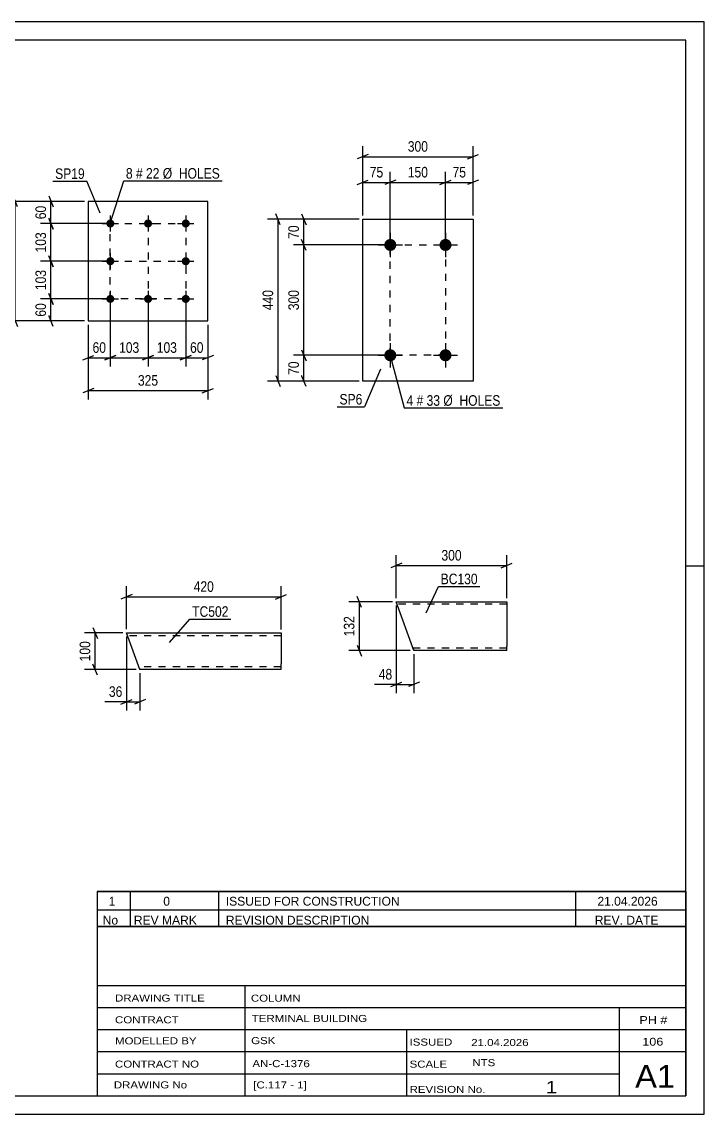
# Model space of a CAD drawing. Header units: millimetres. Extents: x 0 to 420, y 0 to 297.
# Drawn here: x 234.6 to 420, y 0 to 297 of the extents above; entities that cross this region are included whole.
import ezdxf

# ---------------------------------------------------------------- set-up
doc = ezdxf.new("R2010")
doc.units = ezdxf.units.MM
doc.linetypes.add('DXK_LINE_DOT2', pattern=[3.9198, 1.9599, -1.9599])
doc.styles.add('Arial Narrow', font='ARIALN.TTF', dxfattribs={"height": 0.2})

# ---------------------------------------------------------------- blocks, each defined once
blk = doc.blocks.new('Unknown-284869789-1134')
at = {"color": 5, "linetype": 'Continuous'}
for p, q in [((420, 297), (0, 297)), ((420, 0), (420, 297)), ((415, 292), (5, 292)), ((415, 5), (415, 292)), ((420, 149), (415, 149)), ((5, 5), (415, 5)), ((0, 0), (420, 0))]:
    blk.add_line(p, q, dxfattribs=at)
blk = doc.blocks.new('Part-284869789-5609 - 5608')
at = {"color": 2, "linetype": 'Continuous'}
for p, q in [((327.2, 199.34), (327.2, 243.34)), ((327.2, 243.34), (357.2, 243.34)), ((357.2, 243.34), (357.2, 199.34)), ((357.2, 199.34), (327.2, 199.34))]:
    blk.add_line(p, q, dxfattribs=at)
blk = doc.blocks.new('Bolt-284869789-5610 - 5608')
at = {"linetype": 'Continuous'}
for points in [[(334.7, 237.99, -1), (334.7, 234.69, -1)], [(349.7, 237.99, -1), (349.7, 234.69, -1)], [(334.7, 207.99, -1), (334.7, 204.69, -1)], [(349.7, 207.99, -1), (349.7, 204.69, -1)]]:
    blk.add_hatch(color=1, dxfattribs=at).paths.add_polyline_path(points)
at = {"color": 1, "linetype": 'Continuous'}
for p, q in [((334.7, 239.64), (334.7, 233.04)), ((349.7, 239.64), (349.7, 233.04)), ((331.4, 236.34), (338, 236.34)), ((346.4, 236.34), (353, 236.34)), ((334.7, 209.64), (334.7, 203.04)), ((349.7, 209.64), (349.7, 203.04)), ((331.4, 206.34), (338, 206.34)), ((346.4, 206.34), (353, 206.34))]:
    blk.add_line(p, q, dxfattribs=at)
blk = doc.blocks.new('Part-284869789-6752 - 6751')
at = {"color": 2, "linetype": 'Continuous'}
for p, q in [((266.64, 120.86), (263, 130.86)), ((263, 130.86), (305, 130.86)), ((305, 130.86), (305, 129.26)), ((305, 129.26), (305, 122.46)), ((305, 120.86), (305, 122.46)), ((305, 120.86), (266.64, 120.86))]:
    blk.add_line(p, q, dxfattribs=at)
at = {"color": 7, "linetype": 'DXK_LINE_DOT2'}
for p, q in [((305, 130.74), (305, 129.26)), ((305, 130.06), (263.3, 130.06)), ((305, 121.66), (266.35, 121.66)), ((266.47, 121.33), (266.64, 120.86)), ((305, 120.86), (305, 121.33))]:
    blk.add_line(p, q, dxfattribs=at)
blk = doc.blocks.new('Part-284869789-6776 - 6775')
at = {"color": 2, "linetype": 'Continuous'}
for p, q in [((341.14, 126.06), (336.34, 139.26)), ((336.34, 139.26), (366.34, 139.26)), ((366.34, 139.26), (366.34, 139.17)), ((366.34, 139.17), (366.34, 138.06)), ((366.34, 138.06), (366.34, 127.26)), ((366.34, 126.06), (341.14, 126.06)), ((366.34, 126.06), (366.34, 127.26))]:
    blk.add_line(p, q, dxfattribs=at)
at = {"color": 7, "linetype": 'DXK_LINE_DOT2'}
for p, q in [((366.34, 138.66), (336.56, 138.66)), ((366.34, 138.91), (366.34, 138.06)), ((366.34, 126.66), (340.93, 126.66)), ((341.02, 126.41), (341.14, 126.06)), ((366.34, 126.15), (366.34, 126.41)), ((366.34, 126.06), (366.34, 126.15))]:
    blk.add_line(p, q, dxfattribs=at)
blk = doc.blocks.new('Part-284869789-5596 - 5595')
at = {"color": 2, "linetype": 'Continuous'}
for p, q in [((252.61, 248.16), (252.61, 215.66)), ((285.11, 248.16), (252.61, 248.16)), ((285.11, 215.66), (285.11, 248.16)), ((252.61, 215.66), (285.11, 215.66))]:
    blk.add_line(p, q, dxfattribs=at)
blk = doc.blocks.new('Bolt-284869789-5597 - 5595')
at = {"linetype": 'Continuous'}
for points in [[(258.61, 243.26, -1), (258.61, 241.06, -1)], [(268.86, 243.26, -1), (268.86, 241.06, -1)], [(279.11, 243.26, -1), (279.11, 241.06, -1)], [(258.61, 233.01, -1), (258.61, 230.81, -1)], [(279.11, 233.01, -1), (279.11, 230.81, -1)], [(258.61, 222.76, -1), (258.61, 220.56, -1)], [(268.86, 222.76, -1), (268.86, 220.56, -1)], [(279.11, 222.76, -1), (279.11, 220.56, -1)]]:
    blk.add_hatch(color=1, dxfattribs=at).paths.add_polyline_path(points)
at = {"color": 1, "linetype": 'Continuous'}
for p, q in [((258.61, 244.36), (258.61, 239.96)), ((268.86, 244.36), (268.86, 239.96)), ((279.11, 244.36), (279.11, 239.96)), ((256.41, 242.16), (260.81, 242.16)), ((266.66, 242.16), (271.06, 242.16)), ((276.91, 242.16), (281.31, 242.16)), ((256.41, 231.91), (260.81, 231.91)), ((258.61, 234.11), (258.61, 229.71)), ((276.91, 231.91), (281.31, 231.91)), ((279.11, 234.11), (279.11, 229.71)), ((258.61, 223.86), (258.61, 219.46)), ((268.86, 223.86), (268.86, 219.46)), ((279.11, 223.86), (279.11, 219.46)), ((256.41, 221.66), (260.81, 221.66)), ((266.66, 221.66), (271.06, 221.66)), ((276.91, 221.66), (281.31, 221.66))]:
    blk.add_line(p, q, dxfattribs=at)
blk = doc.blocks.new('Rectangle-284869789-6709 - 5608')
at = {"color": 1, "linetype": 'DXK_LINE_DOT2'}
blk.add_lwpolyline([(334.7, 236.34), (349.7, 236.34), (349.7, 206.34), (334.7, 206.34), (334.7, 236.34)], close=True, dxfattribs=at)
blk = doc.blocks.new('Rectangle-284869789-6678 - 5595')
at = {"color": 1, "linetype": 'DXK_LINE_DOT2'}
blk.add_lwpolyline([(258.61, 242.16), (279.11, 242.16), (279.11, 221.66), (258.61, 221.66), (258.61, 242.16)], close=True, dxfattribs=at)
blk = doc.blocks.new('Line-284869789-6688 - 5595')
at = {"color": 1, "linetype": 'DXK_LINE_DOT2'}
blk.add_line((268.86, 242.16), (268.86, 221.66), dxfattribs=at)
blk = doc.blocks.new('Line-284869789-6695 - 5595')
at = {"color": 1, "linetype": 'DXK_LINE_DOT2'}
blk.add_line((258.61, 231.91), (279.11, 231.91), dxfattribs=at)
blk = doc.blocks.new('StraightDimension-284869789-5808 - 5608')
at = {"color": 7, "linetype": 'Continuous'}
for p, q in [((310.6, 244.84), (311.8, 241.84)), ((326.2, 243.34), (308.35, 243.34)), ((311.2, 236.34), (311.2, 243.34)), ((311.8, 234.84), (310.6, 237.84)), ((333.7, 236.34), (308.35, 236.34))]:
    blk.add_line(p, q, dxfattribs=at)
at = {"color": 0}
blk.add_wipeout([(310.45, 242.27), (306.25, 242.27), (306.25, 237.41), (310.45, 237.41)], dxfattribs=at)
at = {"color": 3, "style": 'Arial Narrow'}
blk.add_text('70', height=2.863, rotation=90.0002, dxfattribs=at).set_placement((309.85, 238.01))
blk = doc.blocks.new('StraightDimension-284869789-5809 - 5608')
at = {"color": 7, "linetype": 'Continuous'}
for p, q in [((311.8, 234.84), (310.6, 237.84)), ((333.7, 236.34), (308.35, 236.34)), ((311.2, 206.34), (311.2, 236.34)), ((333.7, 206.34), (308.35, 206.34)), ((310.6, 207.84), (311.8, 204.84))]:
    blk.add_line(p, q, dxfattribs=at)
at = {"color": 0}
blk.add_wipeout([(310.45, 224.69), (306.25, 224.69), (306.25, 218), (310.45, 218)], dxfattribs=at)
at = {"color": 3, "style": 'Arial Narrow'}
blk.add_text('300', height=2.863, rotation=90.0002, dxfattribs=at).set_placement((309.85, 218.6))
blk = doc.blocks.new('StraightDimension-284869789-5810 - 5608')
at = {"color": 7, "linetype": 'Continuous'}
for p, q in [((333.7, 206.34), (308.35, 206.34)), ((310.6, 207.84), (311.8, 204.84)), ((311.2, 199.34), (311.2, 206.34)), ((326.2, 199.34), (308.35, 199.34)), ((311.8, 197.84), (310.6, 200.84))]:
    blk.add_line(p, q, dxfattribs=at)
at = {"color": 0}
blk.add_wipeout([(310.45, 205.27), (306.25, 205.27), (306.25, 200.41), (310.45, 200.41)], dxfattribs=at)
at = {"color": 3, "style": 'Arial Narrow'}
blk.add_text('70', height=2.863, rotation=90.0002, dxfattribs=at).set_placement((309.85, 201.01))
blk = doc.blocks.new('StraightDimension-284869789-5820 - 5608')
at = {"color": 7, "linetype": 'Continuous'}
for p, q in [((304.8, 241.84), (303.6, 244.84)), ((326.2, 243.34), (301.35, 243.34)), ((304.2, 199.34), (304.2, 243.34)), ((326.2, 199.34), (301.35, 199.34)), ((303.6, 200.84), (304.8, 197.84))]:
    blk.add_line(p, q, dxfattribs=at)
at = {"color": 0}
blk.add_wipeout([(303.45, 224.69), (299.25, 224.69), (299.25, 218), (303.45, 218)], dxfattribs=at)
at = {"color": 3, "style": 'Arial Narrow'}
blk.add_text('440', height=2.863, rotation=90.0002, dxfattribs=at).set_placement((302.85, 218.6))
blk = doc.blocks.new('StraightDimension-284869789-5824 - 5608')
at = {"color": 7, "linetype": 'Continuous'}
for p, q in [((349.7, 237.34), (349.7, 256.19)), ((357.2, 244.34), (357.2, 256.19)), ((348.2, 252.74), (351.2, 253.94)), ((349.7, 253.34), (357.2, 253.34)), ((358.7, 253.94), (355.7, 252.74))]:
    blk.add_line(p, q, dxfattribs=at)
at = {"color": 0}
blk.add_wipeout([(355.88, 254.09), (355.88, 258.29), (351.02, 258.29), (351.02, 254.09)], dxfattribs=at)
at = {"color": 3, "style": 'Arial Narrow'}
blk.add_text('75', height=2.863, dxfattribs=at).set_placement((351.62, 254.69))
blk = doc.blocks.new('StraightDimension-284869789-5825 - 5608')
at = {"color": 7, "linetype": 'Continuous'}
for p, q in [((334.7, 237.34), (334.7, 256.19)), ((349.7, 237.34), (349.7, 256.19)), ((336.2, 253.94), (333.2, 252.74)), ((334.7, 253.34), (349.7, 253.34)), ((348.2, 252.74), (351.2, 253.94))]:
    blk.add_line(p, q, dxfattribs=at)
at = {"color": 0}
blk.add_wipeout([(345.54, 254.09), (345.54, 258.29), (338.86, 258.29), (338.86, 254.09)], dxfattribs=at)
at = {"color": 3, "style": 'Arial Narrow'}
blk.add_text('150', height=2.863, dxfattribs=at).set_placement((339.46, 254.69))
blk = doc.blocks.new('StraightDimension-284869789-5826 - 5608')
at = {"color": 7, "linetype": 'Continuous'}
for p, q in [((327.2, 244.34), (327.2, 256.19)), ((334.7, 237.34), (334.7, 256.19)), ((325.7, 252.74), (328.7, 253.94)), ((327.2, 253.34), (334.7, 253.34)), ((336.2, 253.94), (333.2, 252.74))]:
    blk.add_line(p, q, dxfattribs=at)
at = {"color": 0}
blk.add_wipeout([(333.38, 254.09), (333.38, 258.29), (328.52, 258.29), (328.52, 254.09)], dxfattribs=at)
at = {"color": 3, "style": 'Arial Narrow'}
blk.add_text('75', height=2.863, dxfattribs=at).set_placement((329.12, 254.69))
blk = doc.blocks.new('StraightDimension-284869789-5836 - 5608')
at = {"color": 7, "linetype": 'Continuous'}
for p, q in [((327.2, 244.34), (327.2, 263.19)), ((357.2, 244.34), (357.2, 263.19)), ((328.7, 260.94), (325.7, 259.74)), ((327.2, 260.34), (357.2, 260.34)), ((355.7, 259.74), (358.7, 260.94))]:
    blk.add_line(p, q, dxfattribs=at)
at = {"color": 0}
blk.add_wipeout([(345.54, 261.09), (345.54, 265.29), (338.86, 265.29), (338.86, 261.09)], dxfattribs=at)
at = {"color": 3, "style": 'Arial Narrow'}
blk.add_text('300', height=2.863, dxfattribs=at).set_placement((339.46, 261.69))
blk = doc.blocks.new('StraightDimension-284869789-6782 - 6751')
at = {"color": 7, "linetype": 'Continuous'}
for p, q in [((263, 131.86), (263, 143.52)), ((305, 131.74), (305, 143.52)), ((264.5, 141.27), (261.5, 140.07)), ((263, 140.67), (305, 140.67)), ((303.5, 140.07), (306.5, 141.27))]:
    blk.add_line(p, q, dxfattribs=at)
at = {"color": 0}
blk.add_wipeout([(287.35, 141.42), (287.35, 145.62), (280.66, 145.62), (280.66, 141.42)], dxfattribs=at)
at = {"color": 3, "style": 'Arial Narrow'}
blk.add_text('420', height=2.863, dxfattribs=at).set_placement((281.26, 142.02))
blk = doc.blocks.new('StraightDimension-284869789-6796 - 6751')
at = {"color": 7, "linetype": 'Continuous'}
for p, q in [((263, 129.86), (263, 109.72)), ((266.64, 119.86), (266.64, 109.72)), ((261.5, 111.52), (264.5, 112.72)), ((263, 112.12), (266.64, 112.12)), ((268.14, 112.72), (265.14, 111.52))]:
    blk.add_line(p, q, dxfattribs=at)
at = {"color": 0}
blk.add_wipeout([(262.48, 112.87), (262.48, 117.07), (257.62, 117.07), (257.62, 112.87)], dxfattribs=at)
at = {"color": 7, "linetype": 'Continuous'}
blk.add_line((263, 112.12), (257.1, 112.12), dxfattribs=at)
blk.add_line((263, 112.12), (257.1, 112.12), dxfattribs=at)
at = {"color": 3, "style": 'Arial Narrow'}
blk.add_text('36', height=2.863, dxfattribs=at).set_placement((258.22, 113.47))
blk = doc.blocks.new('StraightDimension-284869789-6815 - 6751')
at = {"color": 7, "linetype": 'Continuous'}
for p, q in [((262, 130.86), (251.63, 130.86)), ((253.88, 132.36), (255.08, 129.36)), ((254.48, 120.86), (254.48, 130.86)), ((255.08, 119.36), (253.88, 122.36)), ((265.64, 120.86), (251.63, 120.86))]:
    blk.add_line(p, q, dxfattribs=at)
at = {"color": 0}
blk.add_wipeout([(253.73, 129.21), (249.53, 129.21), (249.53, 122.52), (253.73, 122.52)], dxfattribs=at)
at = {"color": 3, "style": 'Arial Narrow'}
blk.add_text('100', height=2.863, rotation=90.0002, dxfattribs=at).set_placement((253.13, 123.12))
blk = doc.blocks.new('StraightDimension-284869789-6840 - 6775')
at = {"color": 7, "linetype": 'Continuous'}
for p, q in [((336.34, 140.26), (336.34, 152.03)), ((366.34, 140.26), (366.34, 152.03)), ((337.84, 149.78), (334.84, 148.58)), ((336.34, 149.18), (366.34, 149.18)), ((364.84, 148.58), (367.84, 149.78))]:
    blk.add_line(p, q, dxfattribs=at)
at = {"color": 0}
blk.add_wipeout([(354.68, 149.93), (354.68, 154.13), (348, 154.13), (348, 149.93)], dxfattribs=at)
at = {"color": 3, "style": 'Arial Narrow'}
blk.add_text('300', height=2.863, dxfattribs=at).set_placement((348.6, 150.53))
blk = doc.blocks.new('StraightDimension-284869789-6851 - 6775')
at = {"color": 7, "linetype": 'Continuous'}
for p, q in [((326.89, 137.76), (325.69, 140.76)), ((335.34, 139.26), (323.44, 139.26)), ((326.29, 126.06), (326.29, 139.26)), ((340.14, 126.06), (323.44, 126.06)), ((325.69, 127.56), (326.89, 124.56))]:
    blk.add_line(p, q, dxfattribs=at)
at = {"color": 0}
blk.add_wipeout([(325.54, 136), (321.34, 136), (321.34, 129.32), (325.54, 129.32)], dxfattribs=at)
at = {"color": 3, "style": 'Arial Narrow'}
blk.add_text('132', height=2.863, rotation=90.0002, dxfattribs=at).set_placement((324.94, 129.92))
blk = doc.blocks.new('StraightDimension-284869789-6876 - 6775')
at = {"color": 7, "linetype": 'Continuous'}
for p, q in [((336.34, 138.26), (336.34, 114.44)), ((341.14, 125.06), (341.14, 114.44)), ((334.84, 116.24), (337.84, 117.44)), ((336.34, 116.84), (341.14, 116.84)), ((342.64, 117.44), (339.64, 116.24))]:
    blk.add_line(p, q, dxfattribs=at)
at = {"color": 0}
blk.add_wipeout([(335.81, 117.59), (335.81, 121.79), (330.96, 121.79), (330.96, 117.59)], dxfattribs=at)
at = {"color": 7, "linetype": 'Continuous'}
blk.add_line((336.34, 116.84), (330.43, 116.84), dxfattribs=at)
blk.add_line((336.34, 116.84), (330.43, 116.84), dxfattribs=at)
at = {"color": 3, "style": 'Arial Narrow'}
blk.add_text('48', height=2.863, dxfattribs=at).set_placement((331.56, 118.19))
blk = doc.blocks.new('StraightDimension-284869789-5768 - 5595')
at = {"color": 7, "linetype": 'Continuous'}
for p, q in [((241.87, 249.66), (243.07, 246.66)), ((251.61, 248.16), (239.62, 248.16)), ((242.47, 242.16), (242.47, 248.16)), ((243.07, 240.66), (241.87, 243.66)), ((257.61, 242.16), (239.62, 242.16))]:
    blk.add_line(p, q, dxfattribs=at)
at = {"color": 0}
blk.add_wipeout([(241.72, 247.59), (237.52, 247.59), (237.52, 242.74), (241.72, 242.74)], dxfattribs=at)
at = {"color": 3, "style": 'Arial Narrow'}
blk.add_text('60', height=2.863, rotation=90.0002, dxfattribs=at).set_placement((241.12, 243.34))
blk = doc.blocks.new('StraightDimension-284869789-5784 - 5595')
at = {"color": 7, "linetype": 'Continuous'}
for p, q in [((233.39, 246.66), (232.19, 249.66)), ((251.61, 248.16), (229.94, 248.16)), ((232.79, 215.66), (232.79, 248.16)), ((232.19, 217.16), (233.39, 214.16)), ((251.61, 215.66), (229.94, 215.66))]:
    blk.add_line(p, q, dxfattribs=at)
at = {"color": 0}
blk.add_wipeout([(232.04, 235.26), (227.84, 235.26), (227.84, 228.57), (232.04, 228.57)], dxfattribs=at)
at = {"color": 3, "style": 'Arial Narrow'}
blk.add_text('325', height=2.863, rotation=90.0002, dxfattribs=at).set_placement((231.44, 229.17))
blk = doc.blocks.new('StraightDimension-284869789-5771 - 5595')
at = {"color": 7, "linetype": 'Continuous'}
for p, q in [((241.87, 223.16), (243.07, 220.16)), ((257.61, 221.66), (239.62, 221.66)), ((242.47, 215.66), (242.47, 221.66)), ((243.07, 214.16), (241.87, 217.16)), ((251.61, 215.66), (239.62, 215.66))]:
    blk.add_line(p, q, dxfattribs=at)
at = {"color": 0}
blk.add_wipeout([(241.72, 221.09), (237.52, 221.09), (237.52, 216.24), (241.72, 216.24)], dxfattribs=at)
at = {"color": 3, "style": 'Arial Narrow'}
blk.add_text('60', height=2.863, rotation=90.0002, dxfattribs=at).set_placement((241.12, 216.84))
blk = doc.blocks.new('StraightDimension-284869789-5769 - 5595')
at = {"color": 7, "linetype": 'Continuous'}
for p, q in [((241.87, 243.66), (243.07, 240.66)), ((257.61, 242.16), (239.62, 242.16)), ((242.47, 231.91), (242.47, 242.16)), ((257.61, 231.91), (239.62, 231.91)), ((243.07, 230.41), (241.87, 233.41))]:
    blk.add_line(p, q, dxfattribs=at)
at = {"color": 0}
blk.add_wipeout([(241.72, 240.38), (237.52, 240.38), (237.52, 233.7), (241.72, 233.7)], dxfattribs=at)
at = {"color": 3, "style": 'Arial Narrow'}
blk.add_text('103', height=2.863, rotation=90.0002, dxfattribs=at).set_placement((241.12, 234.3))
blk = doc.blocks.new('StraightDimension-284869789-5770 - 5595')
at = {"color": 7, "linetype": 'Continuous'}
for p, q in [((257.61, 231.91), (239.62, 231.91)), ((241.87, 233.41), (243.07, 230.41)), ((242.47, 221.66), (242.47, 231.91)), ((243.07, 220.16), (241.87, 223.16)), ((257.61, 221.66), (239.62, 221.66))]:
    blk.add_line(p, q, dxfattribs=at)
at = {"color": 0}
blk.add_wipeout([(241.72, 230.13), (237.52, 230.13), (237.52, 223.45), (241.72, 223.45)], dxfattribs=at)
at = {"color": 3, "style": 'Arial Narrow'}
blk.add_text('103', height=2.863, rotation=90.0002, dxfattribs=at).set_placement((241.12, 224.05))
blk = doc.blocks.new('StraightDimension-284869789-5788 - 5595')
at = {"color": 7, "linetype": 'Continuous'}
for p, q in [((279.11, 220.66), (279.11, 203.26)), ((285.11, 214.66), (285.11, 203.26)), ((277.61, 205.06), (280.61, 206.26)), ((279.11, 205.66), (285.11, 205.66)), ((286.61, 206.26), (283.61, 205.06))]:
    blk.add_line(p, q, dxfattribs=at)
at = {"color": 0}
blk.add_wipeout([(284.53, 206.41), (284.53, 210.61), (279.68, 210.61), (279.68, 206.41)], dxfattribs=at)
at = {"color": 3, "style": 'Arial Narrow'}
blk.add_text('60', height=2.863, dxfattribs=at).set_placement((280.28, 207.01))
blk = doc.blocks.new('StraightDimension-284869789-5789 - 5595')
at = {"color": 7, "linetype": 'Continuous'}
for p, q in [((268.86, 220.66), (268.86, 203.26)), ((279.11, 220.66), (279.11, 203.26)), ((267.36, 205.06), (270.36, 206.26)), ((268.86, 205.66), (279.11, 205.66)), ((280.61, 206.26), (277.61, 205.06))]:
    blk.add_line(p, q, dxfattribs=at)
at = {"color": 0}
blk.add_wipeout([(277.32, 206.41), (277.32, 210.61), (270.64, 210.61), (270.64, 206.41)], dxfattribs=at)
at = {"color": 3, "style": 'Arial Narrow'}
blk.add_text('103', height=2.863, dxfattribs=at).set_placement((271.24, 207.01))
blk = doc.blocks.new('StraightDimension-284869789-5790 - 5595')
at = {"color": 7, "linetype": 'Continuous'}
for p, q in [((258.61, 220.66), (258.61, 203.26)), ((268.86, 220.66), (268.86, 203.26)), ((257.11, 205.06), (260.11, 206.26)), ((258.61, 205.66), (268.86, 205.66)), ((270.36, 206.26), (267.36, 205.06))]:
    blk.add_line(p, q, dxfattribs=at)
at = {"color": 0}
blk.add_wipeout([(267.07, 206.41), (267.07, 210.61), (260.39, 210.61), (260.39, 206.41)], dxfattribs=at)
at = {"color": 3, "style": 'Arial Narrow'}
blk.add_text('103', height=2.863, dxfattribs=at).set_placement((260.99, 207.01))
blk = doc.blocks.new('StraightDimension-284869789-5791 - 5595')
at = {"color": 7, "linetype": 'Continuous'}
for p, q in [((258.61, 220.66), (258.61, 203.26)), ((252.61, 214.66), (252.61, 203.26)), ((251.11, 205.06), (254.11, 206.26)), ((252.61, 205.66), (258.61, 205.66)), ((260.11, 206.26), (257.11, 205.06))]:
    blk.add_line(p, q, dxfattribs=at)
at = {"color": 0}
blk.add_wipeout([(258.03, 206.41), (258.03, 210.61), (253.18, 210.61), (253.18, 206.41)], dxfattribs=at)
at = {"color": 3, "style": 'Arial Narrow'}
blk.add_text('60', height=2.863, dxfattribs=at).set_placement((253.78, 207.01))
blk = doc.blocks.new('StraightDimension-284869789-5804 - 5595')
at = {"color": 7, "linetype": 'Continuous'}
for p, q in [((252.61, 214.66), (252.61, 194.33)), ((285.11, 214.66), (285.11, 194.33)), ((254.11, 197.33), (251.11, 196.13)), ((252.61, 196.73), (285.11, 196.73)), ((283.61, 196.13), (286.61, 197.33))]:
    blk.add_line(p, q, dxfattribs=at)
at = {"color": 0}
blk.add_wipeout([(272.2, 197.48), (272.2, 201.68), (265.51, 201.68), (265.51, 197.48)], dxfattribs=at)
at = {"color": 3, "style": 'Arial Narrow'}
blk.add_text('325', height=2.863, dxfattribs=at).set_placement((266.11, 198.08))
blk = doc.blocks.new('Mark-284869789-5931 - 5608')
at = {"color": 0}
blk.add_wipeout([(327.11, 192.95), (327.11, 195.95), (320.9, 195.95), (320.9, 192.95)], dxfattribs=at)
blk.add_wipeout([(327.11, 192.95), (327.11, 195.95), (320.9, 195.95), (320.9, 192.95)], dxfattribs=at)
at = {"color": 30, "linetype": 'Continuous'}
for p in [(332.01, 202.57), (320.3, 192.35)]:
    blk.add_line(p, (327.71, 192.35), dxfattribs=at)
at = {"color": 3, "style": 'Arial Narrow'}
blk.add_text('SP6', height=2.863, dxfattribs=at).set_placement((320.9, 192.95))
blk = doc.blocks.new('Mark-284869789-5934 - 5608')
at = {"color": 0}
blk.add_wipeout([(340.94, 192.62), (340.94, 195.62), (339.11, 195.62), (339.11, 192.62)], dxfattribs=at)
blk.add_wipeout([(340.94, 192.62), (340.94, 195.62), (339.11, 195.62), (339.11, 192.62)], dxfattribs=at)
at = {"color": 7, "linetype": 'Continuous'}
blk.add_line((334.7, 206.27), (338.51, 192.02), dxfattribs=at)
at = {"color": 0}
blk.add_wipeout([(343.67, 192.62), (343.67, 195.62), (341.84, 195.62), (341.84, 192.62)], dxfattribs=at)
blk.add_wipeout([(343.67, 192.62), (343.67, 195.62), (341.84, 195.62), (341.84, 192.62)], dxfattribs=at)
at = {"color": 3, "style": 'Arial Narrow'}
blk.add_text('4', height=2.86, dxfattribs=at).set_placement((339.11, 192.62))
at = {"color": 0}
blk.add_wipeout([(348.22, 192.62), (348.22, 195.62), (344.57, 195.62), (344.57, 192.62)], dxfattribs=at)
blk.add_wipeout([(348.22, 192.62), (348.22, 195.62), (344.57, 195.62), (344.57, 192.62)], dxfattribs=at)
at = {"color": 3, "style": 'Arial Narrow'}
blk.add_text('#', height=2.86, dxfattribs=at).set_placement((341.84, 192.62))
at = {"color": 0}
blk.add_wipeout([(364.65, 192.62), (364.65, 195.62), (349.12, 195.62), (349.12, 192.62)], dxfattribs=at)
blk.add_wipeout([(364.65, 192.62), (364.65, 195.62), (349.12, 195.62), (349.12, 192.62)], dxfattribs=at)
at = {"color": 7, "linetype": 'Continuous'}
blk.add_line((338.51, 192.02), (365.25, 192.02), dxfattribs=at)
at = {"color": 3, "style": 'Arial Narrow'}
for s, p in [('33', (344.57, 192.62)), ('Ø  HOLES', (349.12, 192.62))]:
    blk.add_text(s, height=2.863, dxfattribs=at).set_placement(p)
blk = doc.blocks.new('Mark-284869789-6893 - 6751')
at = {"color": 0}
blk.add_wipeout([(290.72, 135.23), (290.72, 138.23), (280.86, 138.23), (280.86, 135.23)], dxfattribs=at)
blk.add_wipeout([(290.72, 135.23), (290.72, 138.23), (280.86, 138.23), (280.86, 135.23)], dxfattribs=at)
at = {"color": 30, "linetype": 'Continuous'}
for p, q in [((274.7, 128.25), (280.26, 134.63)), ((280.26, 134.63), (291.32, 134.63))]:
    blk.add_line(p, q, dxfattribs=at)
at = {"color": 3, "style": 'Arial Narrow'}
blk.add_text('TC502', height=2.863, dxfattribs=at).set_placement((280.86, 135.23))
blk = doc.blocks.new('Unknown-284869789-7092')
at = {"color": 7, "linetype": 'Continuous'}
for p, q in [((255, 51.05), (255, 5)), ((255, 51.05), (415, 51.05)), ((415, 51), (415, 5)), ((255, 35), (415, 35)), ((295.14, 35), (295.14, 5)), ((255, 29), (415, 29)), ((397, 5.05), (397, 29.05)), ((255, 23), (415, 23)), ((339.14, 23), (339.14, 5)), ((255, 17), (415, 17)), ((255, 11), (397, 11)), ((255, 5), (415, 5))]:
    blk.add_line(p, q, dxfattribs=at)
at = {"color": 7, "style": 'Arial Narrow'}
for s, height, width, p in [('DRAWING TITLE', 1.9089, 1.425378, (259.88, 30.61)), ('COLUMN', 1.909, 1.425378, (296.81, 30.59)), ('TERMINAL BUILDING', 1.9089, 1.425378, (297.06, 25.07)), ('CONTRACT', 1.909, 1.425378, (259.88, 24.71)), ('MODELLED BY', 1.9089, 1.425378, (259.88, 18.98)), ('GSK', 1.909, 1.425378, (296.88, 19.04)), ('ISSUED', 1.909, 1.425378, (339.94, 18.64)), ('21.04.2026', 1.909, 1.425378, (356.69, 18.52)), ('CONTRACT NO', 1.9089, 1.425378, (259.88, 12.66)), ('AN-C-1376', 1.909, 1.425378, (297.23, 12.78)), ('SCALE', 1.909, 1.425378, (339.94, 12.65)), ('A1', 6.204, 1.25, (401.24, 7.2)), ('DRAWING No', 1.909, 1.425378, (259.56, 7)), ('[C.117 - 1]', 1.9089, 1.425378, (297.46, 6.99)), ('1', 3.34, 1.5, (376.91, 5.68)), ('REVISION No.', 1.9089, 1.425378, (339.94, 5.77))]:
    blk.add_text(s, height=height, dxfattribs=dict(at, width=width)).set_placement(p)
at = {"color": 7, "linetype": 'Continuous', "style": 'Arial Narrow'}
for s, height, width, p in [('PH #', 2.1, 1.42538, (402.4, 24.55)), ('106', 2.1, 1.42538, (403.19, 18.65)), ('NTS', 1.909, 1.425378, (357, 13.05))]:
    blk.add_text(s, height=height, dxfattribs=dict(at, width=width)).set_placement(p)
blk = doc.blocks.new('Unknown-284869789-7093')
at = {"color": 7, "linetype": 'Continuous'}
for p, q in [((255, 60.55), (415, 60.55)), ((415, 60.55), (255, 60.55)), ((255, 60.55), (255, 55.55)), ((264, 60.55), (264, 55.55)), ((288, 60.55), (288, 55.55)), ((385, 60.55), (385, 55.55)), ((415, 60.55), (415, 55.55)), ((255, 55.55), (415, 55.55)), ((255, 55.55), (255, 51.05)), ((255, 55.55), (415, 55.55)), ((264, 55.55), (264, 51.05)), ((288, 55.55), (288, 51.05)), ((385, 55.55), (385, 51.05)), ((415, 55.55), (415, 51.05)), ((415, 51.05), (255, 51.05))]:
    blk.add_line(p, q, dxfattribs=at)
at = {"color": 7, "linetype": 'Continuous', "style": 'Arial Narrow'}
for s, height, width, p in [('1', 2.39, 1.196471, (258.16, 56.7)), ('0', 2.39, 1.196471, (273, 56.7)), ('ISSUED FOR CONSTRUCTION', 2.3861, 1.196471, (290, 56.7)), ('21.04.2026', 2.386, 1.196471, (391, 56.7)), ('No', 2.386, 1.2, (256.54, 51.55)), ('REV MARK', 2.386, 1.2, (265, 51.55)), ('REVISION DESCRIPTION', 2.3861, 1.2, (290, 51.55)), ('REV. DATE', 2.386, 1.2, (390.28, 51.55))]:
    blk.add_text(s, height=height, dxfattribs=dict(at, width=width)).set_placement(p)
blk = doc.blocks.new('Mark-284869789-6901 - 6775')
at = {"color": 0}
blk.add_wipeout([(358.45, 144.1), (358.45, 147.1), (348.4, 147.1), (348.4, 144.1)], dxfattribs=at)
blk.add_wipeout([(358.45, 144.1), (358.45, 147.1), (348.4, 147.1), (348.4, 144.1)], dxfattribs=at)
at = {"color": 30, "linetype": 'Continuous'}
for p, q in [((344.41, 136.34), (347.8, 143.5)), ((347.8, 143.5), (359.05, 143.5))]:
    blk.add_line(p, q, dxfattribs=at)
at = {"color": 3, "style": 'Arial Narrow'}
blk.add_text('BC130', height=2.863, dxfattribs=at).set_placement((348.4, 144.1))
blk = doc.blocks.new('Mark-284869789-5927 - 5595')
at = {"color": 0}
blk.add_wipeout([(251.65, 254.29), (251.65, 257.29), (243.61, 257.29), (243.61, 254.29)], dxfattribs=at)
blk.add_wipeout([(251.65, 254.29), (251.65, 257.29), (243.61, 257.29), (243.61, 254.29)], dxfattribs=at)
at = {"color": 30, "linetype": 'Continuous'}
for p in [(243.01, 253.69), (255.84, 245)]:
    blk.add_line(p, (252.25, 253.69), dxfattribs=at)
at = {"color": 3, "style": 'Arial Narrow'}
blk.add_text('SP19', height=2.863, dxfattribs=at).set_placement((243.61, 254.29))
blk = doc.blocks.new('Mark-284869789-5930 - 5595')
at = {"color": 0}
blk.add_wipeout([(264.68, 254.37), (264.68, 257.37), (262.85, 257.37), (262.85, 254.37)], dxfattribs=at)
blk.add_wipeout([(264.68, 254.37), (264.68, 257.37), (262.85, 257.37), (262.85, 254.37)], dxfattribs=at)
at = {"color": 7, "linetype": 'Continuous'}
blk.add_line((258.49, 241.89), (262.25, 253.77), dxfattribs=at)
at = {"color": 0}
blk.add_wipeout([(267.4, 254.37), (267.4, 257.37), (265.58, 257.37), (265.58, 254.37)], dxfattribs=at)
blk.add_wipeout([(267.4, 254.37), (267.4, 257.37), (265.58, 257.37), (265.58, 254.37)], dxfattribs=at)
at = {"color": 3, "style": 'Arial Narrow'}
blk.add_text('8', height=2.86, dxfattribs=at).set_placement((262.85, 254.37))
at = {"color": 0}
blk.add_wipeout([(271.96, 254.37), (271.96, 257.37), (268.3, 257.37), (268.3, 254.37)], dxfattribs=at)
blk.add_wipeout([(271.96, 254.37), (271.96, 257.37), (268.3, 257.37), (268.3, 254.37)], dxfattribs=at)
at = {"color": 3, "style": 'Arial Narrow'}
blk.add_text('#', height=2.86, dxfattribs=at).set_placement((265.58, 254.37))
at = {"color": 0}
blk.add_wipeout([(288.39, 254.37), (288.39, 257.37), (272.86, 257.37), (272.86, 254.37)], dxfattribs=at)
blk.add_wipeout([(288.39, 254.37), (288.39, 257.37), (272.86, 257.37), (272.86, 254.37)], dxfattribs=at)
at = {"color": 7, "linetype": 'Continuous'}
blk.add_line((262.25, 253.77), (288.99, 253.77), dxfattribs=at)
at = {"color": 3, "style": 'Arial Narrow'}
for s, p in [('22', (268.3, 254.37)), ('Ø  HOLES', (272.86, 254.37))]:
    blk.add_text(s, height=2.863, dxfattribs=at).set_placement(p)

msp = doc.modelspace()

# ---------------------------------------------------------------- block references
for name in ['Unknown-284869789-1134', 'Part-284869789-5596 - 5595', 'Bolt-284869789-5597 - 5595', 'Rectangle-284869789-6678 - 5595', 'Line-284869789-6688 - 5595', 'Part-284869789-5609 - 5608', 'Bolt-284869789-5610 - 5608', 'Rectangle-284869789-6709 - 5608', 'Line-284869789-6695 - 5595', 'Part-284869789-6776 - 6775', 'Part-284869789-6752 - 6751', 'Unknown-284869789-7093', 'Unknown-284869789-7092']:
    msp.add_blockref(name, (0, 0))

# ---------------------------------------------------------------- next in the draw order: block references
for name in ['StraightDimension-284869789-5824 - 5608', 'StraightDimension-284869789-5768 - 5595', 'StraightDimension-284869789-5808 - 5608', 'StraightDimension-284869789-5788 - 5595', 'StraightDimension-284869789-6840 - 6775', 'StraightDimension-284869789-6782 - 6751', 'StraightDimension-284869789-6796 - 6751']:
    msp.add_blockref(name, (0, 0))

# ---------------------------------------------------------------- next in the draw order: block references
for name in ['StraightDimension-284869789-5784 - 5595', 'StraightDimension-284869789-5809 - 5608', 'StraightDimension-284869789-5789 - 5595', 'Mark-284869789-6901 - 6775', 'StraightDimension-284869789-6851 - 6775', 'Mark-284869789-6893 - 6751', 'StraightDimension-284869789-6815 - 6751']:
    msp.add_blockref(name, (0, 0))

# ---------------------------------------------------------------- next in the draw order: block references
for name in ['StraightDimension-284869789-5825 - 5608', 'StraightDimension-284869789-5769 - 5595', 'StraightDimension-284869789-5771 - 5595', 'StraightDimension-284869789-5810 - 5608', 'StraightDimension-284869789-6876 - 6775']:
    msp.add_blockref(name, (0, 0))

# ---------------------------------------------------------------- next in the draw order: block references
for name in ['Mark-284869789-5927 - 5595', 'Mark-284869789-5930 - 5595', 'StraightDimension-284869789-5820 - 5608', 'StraightDimension-284869789-5770 - 5595', 'Mark-284869789-5934 - 5608']:
    msp.add_blockref(name, (0, 0))

# ---------------------------------------------------------------- next in the draw order: block references
for name in ['StraightDimension-284869789-5826 - 5608', 'StraightDimension-284869789-5790 - 5595', 'Mark-284869789-5931 - 5608']:
    msp.add_blockref(name, (0, 0))

# ---------------------------------------------------------------- next in the draw order: block references
for name in ['StraightDimension-284869789-5836 - 5608', 'StraightDimension-284869789-5791 - 5595']:
    msp.add_blockref(name, (0, 0))

# ---------------------------------------------------------------- next in the draw order: block references
msp.add_blockref('StraightDimension-284869789-5804 - 5595', (0, 0))

doc.saveas('drawing.dxf')
